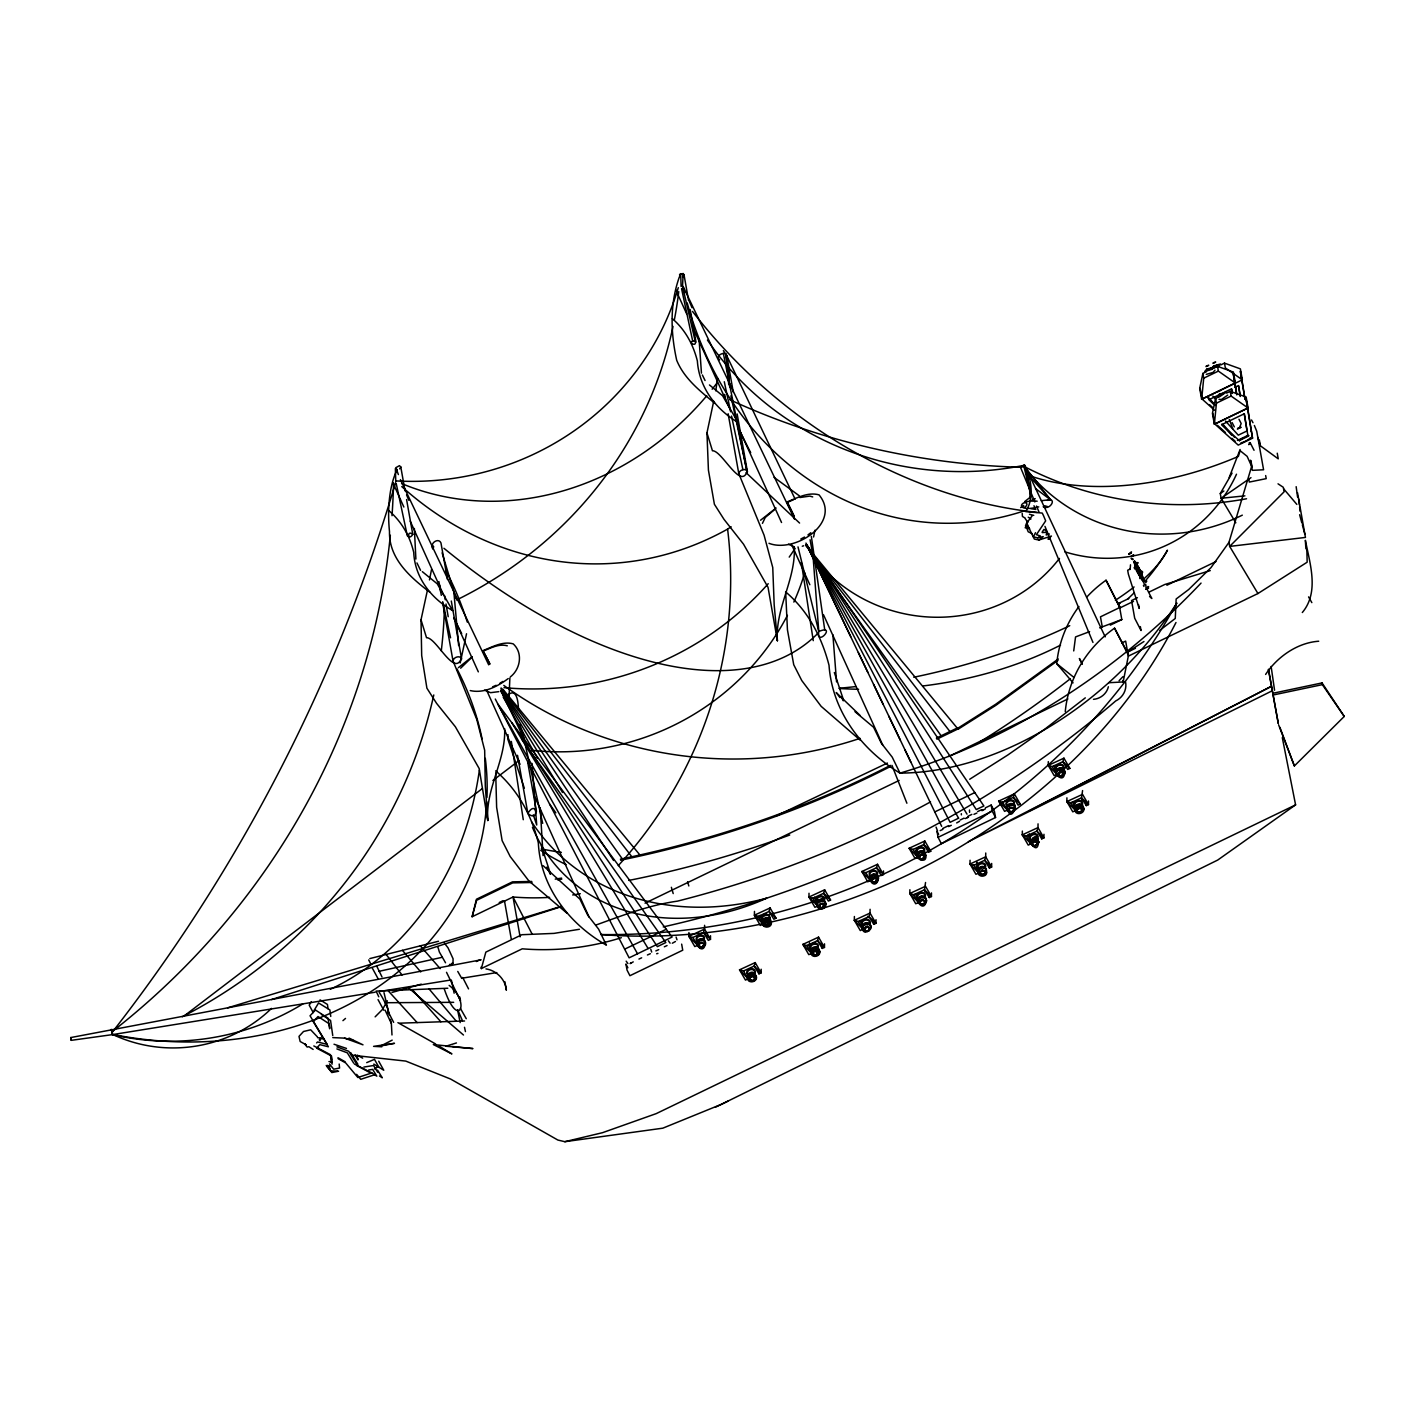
<?xml version="1.0" encoding="UTF-8"?>
<svg xmlns="http://www.w3.org/2000/svg" width="1415" height="1415" viewBox="0 0 1415 1415"><rect width="100%" height="100%" fill="white"/><g stroke="black" fill="none" stroke-linecap="round" stroke-linejoin="round"><path stroke-width="1.5" d="M450.023 964.216L449.245 965.366L452.977 963.562L453.083 958.786L448.024 947.82L444.416 943.204M704.599 925.304L704.546 929.089L688.875 936.323L692.819 937.508L697.577 945.291L694.8 946.582L688.875 936.323L688.928 932.538M710.525 935.739L710.471 939.348L708.314 940.356L703.538 932.573L704.546 929.089L710.471 939.348L703.538 932.573L692.819 937.508M759.997 915.364L763.163 922.102L763.127 924.154L760.35 925.445L754.425 915.187L754.478 911.401M761.182 969.24L761.129 972.848L758.953 973.856L758.988 971.787M824.644 889.805L823.636 893.29L828.394 901.072L830.57 900.064L824.644 889.805L808.973 897.039L817.675 906.007L814.899 907.298L808.973 897.039L809.009 893.254M824.521 943.823L824.467 947.413L822.292 948.421L822.327 946.352M870.084 909.297L870.03 913.064L854.342 920.298L863.062 929.266L860.285 930.557L854.342 920.298L854.395 916.513M876.009 919.715L875.956 923.323L873.78 924.331L873.816 922.262M883.491 870.933L883.438 874.541L881.262 875.531L876.504 867.749L877.512 864.282L861.841 871.516L867.766 881.775L870.543 880.484L865.785 872.701L861.841 871.516L870.543 880.484M915.417 893.679L918.565 900.418L918.547 902.487L915.753 903.76L909.827 893.502L909.88 889.734M925.551 882.5L924.49 889.752L929.266 897.534L931.441 896.526L931.477 892.918M929.266 897.534L929.284 895.465M985.742 853.015L985.689 856.8L970 864.034L973.944 865.219L978.72 873.002L975.943 874.293L970 864.034L970.053 860.249M991.667 863.451L991.614 867.059L989.439 868.067L989.474 865.998M1038.044 823.848L1037.991 827.616L1022.302 834.85L1026.246 836.053L1031.022 843.835L1028.227 845.109L1022.302 834.85L1022.355 831.083M1043.969 834.284L1043.916 837.892L1041.741 838.883L1041.758 836.831M1063.938 758.157L1062.93 761.641L1067.688 769.424L1069.864 768.416L1063.938 758.157L1048.25 765.391L1056.97 774.359L1054.193 775.65L1048.25 765.391L1048.303 761.606M1072.446 801.757L1075.595 808.496L1075.577 810.565L1072.782 811.839L1066.857 801.58L1066.91 797.812M1082.581 790.578L1081.52 797.83L1086.295 805.613L1088.471 804.604L1088.506 800.996M1086.295 805.613L1086.313 803.543M1137.819 568.087L1142.719 578.576L1139.252 569.626L1139.8 570.475M504.642 728.654C506.022 760.474 485.292 788.615 487.768 820.523L479.172 768.54L455.382 726.797L436.545 703.308L426.906 688.203L421.688 655.552L421.016 619.823L427.401 590.338M508.993 698.249L509.878 678.015M713.708 401.223L706.952 432.902L708.42 470.134L714.398 504.271L724.002 519.34L743.547 544.209L768.044 587.331L777.401 640.8C775.031 608.167 796.132 579.301 794.24 546.65M508.003 734.703L507.79 739.054L524.328 788.173M679.854 277.075L679.625 274.351L683.162 273.555L682.525 286.201L695.136 340.927C697.507 348.497 685.444 340.98 695.136 340.927M715.742 390.805L717.617 378.389M1134.37 561.048C1136.899 567.097 1150.43 595.574 1136.599 570.192M1130.125 569.467L1130.497 564.815M683.162 273.555L684.011 274.758L682.897 276.703M726.762 356.757C727.186 349.647 713.921 355.483 719.669 359.888M777.401 640.8L774.182 604.771L772.749 567.521L764.082 535.206L739.567 475.511C736.578 471.354 744.891 467.091 747.262 471.213C740.717 490.616 721.845 450.182 712.452 450.784L706.952 432.902M814.969 530.218L813.59 536.993M318.357 1048.568L318.446 1047.684M1220.827 364.893L1224.488 363.124L1240.389 368.873L1242.335 379.839L1201.653 399.331L1203.723 378.176L1202.874 373.418L1206.535 371.65M1226.593 393.087L1230.254 391.318L1246.137 397.049L1248.083 408.015L1214.371 424.305L1216.44 403.151L1215.591 398.393L1219.252 396.625M527.848 813.395C536.886 798.431 539.699 823.583 527.848 813.395L517.519 755.309M398.376 474.573L395.864 467.657L399.437 465.659L400.799 466.968L399.649 468.86M412.773 534.357C408.139 542.051 406.53 529.298 412.773 534.357L406.583 499.566M433.149 549.285C428.55 543.979 438.42 536.886 440.967 542.953L447.476 579.513M487.768 820.523L485.31 786.015L484.673 750.268L476.767 719.439L453.72 662.609C450.925 658.559 459.061 654.473 461.414 658.329C454.374 677.449 436.138 637.228 426.534 637.723L421.016 619.823M1073.72 650.935L1075.542 636.927L1089.621 631.621M936.058 827.085L937.544 831.012M969.593 812.334L969.47 810.017M1026.759 526.221L1027.184 523.55M320.055 1040.821L320.409 1038.822M462.387 1020.569L457.682 1009.762M429.47 579.938L431.522 569.555M1121.794 642.958L1125.65 641.101L1128.321 656.135L1123.139 681.959L1122.891 680.491M762.437 523.373L765.25 517.501L774.217 509.878M1139.093 573.234L1139.517 574.154L1135.219 563.471M1202.874 373.418L1199.708 388.364L1201.653 399.331M1215.591 398.393L1212.425 413.339L1214.371 424.305M1139.181 569.714L1140.738 571.961L1138.368 567.503L1141.056 573.216L1135.502 563.205M460.193 662.928L466.543 633.761M1138.332 567.185L1138.031 567.769M1136.723 569.131L1137.784 569.431L1136.723 569.502M1159.858 630.294L1175.264 618.479L1176.148 598.987L1188.688 589.524L1210.992 567.627L1228.963 542.352L1251.638 466.384M679.43 276.774C669.737 303.783 670.551 332.437 676.706 360.294C684.223 378.707 700.16 391.035 714.911 403.434M696.87 943.646L697.966 940.745M698.762 944.937L699.205 943.398M704.21 939.684C706.05 930.769 690.662 936.818 698.285 942.39M704.086 940.391C706.05 934.661 695.738 934.661 696.728 940.232M704.192 944.76L701.946 947.449L698.939 945.91M705.431 944.866L705.66 942.779M747.633 977.818L751.33 973.962L756.088 975.961M762.809 921.36C759.837 928.718 773.174 929.054 771.21 921.643C769.725 914.143 758.9 919.892 763.41 925.41M749.402 978.437L751.648 975.766L754.673 977.287M764.312 923.8L764.754 922.262M754.849 973.184L755.097 972.211C754.107 967.665 746.625 969.257 747.385 973.75M754.743 979.198L754.849 978.26M769.636 919.255L769.99 917.574M769.636 924.561L769.742 923.624M771.246 922.686L768.663 926.153L764.241 926.064M817.357 903.212L817.587 902.31M810.99 952.383L814.669 948.528L819.426 950.526M811.255 950.562L811.485 949.66M824.184 901.107C827.421 893.042 812.475 895.253 817.304 901.939M824.291 905.476L823.831 907.015M824.662 903.796C826.608 898.065 816.313 898.065 817.304 903.637M812.864 952.065L812.776 953.675M824.184 906.414L824.273 904.822M812.758 953.02L813.201 951.464M818.082 948.457C820.116 942.072 808.407 943.31 811.007 949.164M818.188 952.843L815.182 955.302M818.56 951.145L818.79 950.243M818.648 951.623L818.754 949.324M819.692 951.906L818.878 953.922M869.96 879.493L873.639 875.655L878.397 877.636M871.728 880.13L871.835 879.193M862.655 925.994C862.991 921.873 870.013 921.289 870.331 925.711M862.973 925.569C859.825 940.356 880.643 925.481 865.927 923.146M864.353 927.975L864.264 929.567M877.159 879.953L874.912 882.624M869.571 924.366C872.772 916.566 858.233 918.176 862.496 925.074M869.677 928.735L867.43 931.424L864.795 930.433M917.256 856.234C917.627 851.759 925.074 850.716 926.047 855.368M919.149 855.934L919.06 857.525M919.025 856.871L919.485 855.332C926.277 849.92 924.561 864.211 919.219 857.844M924.366 852.308C926.383 845.922 914.691 847.16 917.291 853.015M924.844 854.996L925.074 854.094M924.932 855.474C927.232 849.159 915.93 849.177 917.574 855.332M917.946 901.497C918.3 897.022 925.764 895.978 926.719 900.612M919.715 902.133L920.652 900.064M925.162 901.956L922.916 904.627L920.281 903.637M925.039 902.894L925.127 901.284M926.648 901.019L925.039 903.849M976.881 863.115L977.111 862.142M985.176 867.855C980.949 863.716 974.935 871.994 979.834 874.912M979.888 872.648L982.134 869.96L985.158 871.499M985.229 868.103C988.36 859.453 972.706 862.832 978.685 869.535M985.211 873.409L985.335 872.471M985.795 871.269L985.937 869.871M1007.285 806.373C1010.027 829.455 1023.664 792.665 1006.932 807.381M1006.773 809.079C1007.144 804.604 1014.59 803.561 1015.563 808.213M1008.559 809.716L1008.665 808.779M1013.883 805.17L1014.237 803.49C1013.14 798.414 1004.632 801.155 1006.808 805.86M1013.423 810.353C1014.413 805.064 1005.57 809.398 1010.487 811.768M1013.989 809.539L1011.743 812.228L1008.736 810.707M1015.475 808.602L1012.892 812.068M1030.315 842.19C1041.564 861.24 1040.255 823.141 1030.739 841.943M1030.421 842.845L1030.934 840.121M1032.189 843.481L1034.489 841.076L1037.655 842.933M1038.009 841.607L1038.239 840.705M1037.513 844.242L1037.637 843.305M1056.881 770.662L1056.298 773.775M1039.123 842.367L1035.444 846.205M1063.479 769.459C1066.503 760.032 1049.824 765.285 1057.659 771.476M1063.585 773.828L1063.125 775.367M1063.956 772.148L1064.151 770.326M1063.479 774.766L1063.567 773.174M1064.805 773.934L1065.035 771.847M1074.976 809.575L1078.672 805.719L1083.412 807.717M1076.744 810.194L1079.044 807.806L1081.626 808.513M1082.44 803.968L1081.679 805.843M1082.068 810.954L1082.192 810.017M1083.412 810.141L1083.678 809.097M549.639 897.375A249.305 238.127 -10.1 0 1 513.026 897.004L472.132 916.743L476.625 900.311L512.672 882.889L531.969 882.5M621.344 937.703A249.305 238.127 -10.1 0 1 522.241 948.811L481.348 968.568L485.84 952.118L521.887 934.714L554.008 933.387L579.407 929.284M1034.843 501.936L1020.516 467.321L1023.646 465.411L1024.796 465.376L1105.186 636.874M1024.796 465.376L1020.622 467.428M770.096 907.952L769.088 911.437L773.863 919.219L776.039 918.211L770.096 907.952L754.425 915.187L763.127 924.154L758.369 916.372L754.425 915.187M748.234 978.809L739.532 969.823L743.459 971.008L748.234 978.809L745.457 980.082L739.532 969.823L755.203 962.589L754.195 966.074L758.953 973.856M811.573 953.374L802.871 944.389L806.815 945.591L811.573 953.374L808.796 954.647L802.871 944.389L818.542 937.155L817.534 940.639L822.292 948.421M924.826 841.023L923.818 844.49L928.576 852.272L930.752 851.282L924.826 841.023L909.138 848.257L915.081 858.516L917.857 857.225L913.082 849.442L909.138 848.257L917.857 857.225M1014.343 793.868L1013.335 797.353L1018.093 805.135L1020.268 804.127L1014.343 793.868L998.672 801.102L1004.597 811.361L1007.374 810.07L998.672 801.102L1002.616 802.287L1013.335 797.353L1020.268 804.127M1240.088 450.89L1238.337 456.444A234.377 140.032 -22.2 0 1 1028.811 475.458C1032.207 488.316 1032.614 500.698 1025.68 511.629L1042.254 513.079L1043.492 515.626L1045.667 520.862L1036.399 534.693L1040.361 535.931L1037.796 537.841L1033.339 536.833L1035.515 532.659M1108.37 686.753C1106.813 693.668 1100.481 698.78 1093.494 699.328M1139.323 569.732L1140.012 571.023L1139.429 570.192M1239.275 428.214L1241.185 423.545L1238.992 419.264M1229.175 477.562L1240.106 449.492M1141.958 577.55C1144.912 579.089 1140.136 574.861 1142.33 575.569M1132.778 558.996C1128.905 556.272 1132.707 560.658 1132.778 559.031M489.661 664.077A13.478 1.238 64.4 0 0 483.099 651.112L483.417 650.422C492.703 646.743 503.032 640.96 513.238 643.878C523.161 652.934 520.455 669.171 510.337 676.918M794.24 516.21L787.253 501.83C797.14 497.921 808.16 491.766 819.037 494.861C842.137 522.86 794.752 553.495 768.982 543.307M672.337 943.221L675.45 941.506M956.664 822.929L959.512 821.301M1140.331 571.607C1138.81 569.997 1145.619 571.678 1141.144 573.429M387.356 1000.812L382.581 1009.355L375.134 1016.854M697.135 942.602C709.817 930.256 705.89 959.158 696.905 944.707M698.922 944.283L701.009 942.249L703.113 942.832M704.033 945.415L702.441 946.812M762.685 921.466L766.116 918.671L770.255 919.803M762.809 922.12L767.39 919.202L771.317 922.297M764.471 923.146L766.559 921.112L769.194 922.12M769.176 920.086L769.76 918.547M769.3 925.162L769.583 924.278M747.792 976.102L751.1 972.671L755.362 974.44M749.579 977.8L751.701 976.049L754.283 976.757M754 979.569C756.371 974.051 746.112 977.588 751.347 980.489M754.69 978.915L752.603 980.949L749.596 979.428M756.07 978.384L753.753 980.79M819.02 904.999L822.575 903.283M870.101 877.795L873.409 874.364L877.53 876.08M871.888 879.476L874.682 877.371L877.194 879.582M876.663 875.761L877.159 874.859M876.593 876.416C881.651 868.474 865.644 868.545 869.995 876.274M876.999 880.608L874.152 882.412M862.619 926.577L864.972 923.482M864.406 928.258L867.2 926.153L869.694 928.364M868.828 930.044C869.518 922.032 860.161 932.927 868.686 930.504M869.518 929.39L867.926 930.787M923.624 858.003C926.082 853.086 916.442 855.138 920.457 858.693M925.693 856.8L923.376 859.223M918.441 898.773L921.413 896.349L925.516 898.065M918.087 899.781C930.805 887.435 926.79 916.354 917.857 901.886M919.874 901.479L922.686 899.374L925.18 901.585M924.649 897.764L925.162 896.862M924.579 898.401C929.69 888.655 911.065 892.582 919.237 899.586M924.313 903.265C926.683 897.729 916.425 901.267 921.66 904.167M1008.718 809.062L1010.788 807.028L1013.423 808.036M1013.83 810.194L1010.964 812.015M980.064 871.994L982.187 870.26L984.239 870.543M984.486 873.78C986.856 868.262 976.598 871.799 981.833 874.7M985.176 873.126L983.779 874.912M986.556 872.577L984.239 875.001L980.86 875.337M1056.527 771.67C1057.182 767.248 1063.938 766.983 1064.823 771.511M1030.562 841.147L1032.932 838.034L1037.478 838.688M1030.686 841.801L1035.267 838.883L1039.211 841.978M1037.46 843.941L1035.391 845.975L1032.755 844.985M1075.117 807.859L1078.548 805.064L1082.687 806.196M1081.608 806.479C1086.649 798.485 1070.677 798.661 1075.011 806.355M1082.015 810.671L1079.22 812.776L1076.921 811.184M1235.808 522.789L1221.127 498.275L1220.278 493.534L1232.076 473.123M311.3 1001.661L309.195 1005.163L313.228 1012.609M313.989 1010.558L318.587 1002.97L329.872 1009.939L330.756 1016.43M319.242 1039.883L320.038 1038.557L324.353 1039.035M1265.611 674.442C1277.197 656.878 1297.378 642.711 1318.709 641.225M1132.584 559.615L1132.725 559.473M460.653 668.181L471.177 657.975M1042.271 531.863L1044.022 529.387L1046.605 531.279M1302.313 612.518C1319.576 592.001 1309.759 563.365 1305.444 540.389M1142.489 579.867L1143.391 579.496M1141.321 577.851L1142.135 577.78M1215.025 366.025L1214.176 367.033L1217.979 365.194L1216.935 365.105M1214.99 370.164L1213.026 372.428L1206.27 374.374M1219.341 390.858L1218.722 391.584L1220.72 390.204M1220.791 394.219L1219.925 395.209L1223.745 393.37L1222.684 393.299M1227.707 395.121L1221.375 399.508L1218.987 399.331M1032.101 515.962L1026.423 523.391L1027.944 525.796L1027.06 523.762L1025.203 527.795L1029.607 528.821L1028.404 526.928L1034.347 539.08L1038.893 540.035L1051.433 536.055L1047.967 539.08L1049.647 538.956M1135.75 562.586L1138.191 562.675L1136.811 564.603M1137.89 566.177L1135.538 562.975M1024.655 501.618L1031.234 496.435L1026.034 468.613M316.606 1042.943L317.544 1041.953L327.219 1044.394L310.044 1015.775L315.457 1010.009L328.103 1018.269L329.624 1028.776M702.937 946.494C706.775 941.7 696.021 942.585 700.177 946.759M768.487 925.357C772.325 920.564 761.571 921.448 765.727 925.64M769.247 924.879L766.788 926.383L764.489 924.791M748.323 975.13L753.488 973.343L756.424 976.934M817.782 902.346L820.647 900.524L823.954 900.984M823.795 906.732L822.734 907.917M870.649 876.822C884.145 867.66 877.247 893.732 869.871 879.882M872.224 878.874L874.735 877.654L876.982 878.963M811.679 949.713L815.712 947.749L818.701 949.005M877.052 881.846L878.609 877.954M813.254 951.764L815.712 950.261L818.012 951.853M917.946 853.563L920.829 851.724L924.137 852.201M919.538 855.615L921.324 854.465L923.907 855.173M863.15 925.605L866.033 923.783L869.341 924.243M864.742 927.656L867.254 926.454L869.5 927.762M1007.48 806.409L1011.513 804.463L1014.502 805.719M1009.054 808.46L1012.91 807.611M1013.494 810.795L1011.69 811.927L1009.107 811.237M1057.058 770.697L1061.109 768.752L1064.098 770.008M1063.072 775.084L1060.613 776.587L1058.332 774.996M978.809 869.341C984.716 862.053 991.349 876.08 982.098 876.168C973.113 875.248 982.169 862.991 986.573 870.154M984.822 873.727L980.454 874.169M1031.111 840.174L1035.161 838.228L1038.292 840.28M1036.381 845.038C1040.22 840.245 1029.466 841.129 1033.622 845.303M1037.124 844.56L1035.868 845.356M1080.936 811.75C1084.774 806.302 1073.207 808.726 1078.69 812.245M1081.679 811.273L1079.857 812.281M1278.629 724.904L1294.371 765.957L1344.25 716.45L1322.052 682.914L1273.606 693.12M458.372 667.685L472.239 656.666M760.562 520.225L776.092 508.02M961.333 813.696L961.369 814.863M965.225 818.595L968.461 817.18L967.135 817.534M1249.127 444.275L1249.905 442.824M386.932 1012.592C392.203 1015.475 381.979 995.912 379.185 992.516M1146.716 587.101C1144.682 589.365 1150.678 586.747 1147.989 586.5M342.943 1020.657L345.508 1018.429M1145.531 586.058C1147.848 583.741 1141.781 584.607 1143.886 586.394M508.303 694.641C517.642 687.301 518.368 704.9 518.474 710.277M1138.863 570.97L1135.997 562.905L1135.484 563.984M1085.305 697.86L1044.836 729.114L1007.851 754.973L969.717 779.24M183.685 1016.288L482.356 788.544M492.898 780.496L519.252 760.403M1058.279 659.001L995.682 704.263L957.813 728.247M1057.995 660.398L995.877 705.307L958.008 729.291M508.233 678.563C497.602 686.434 483.806 693.739 470.24 690.573M807.947 534.905L810.83 532.712M1038.893 540.035L1043.226 536.586L1037.796 537.841M1282.308 737.639L1295.592 804.87L1217.714 860.055L721.615 1104.231L662.804 1128.18L564.833 1141.693L557.864 1140.048L450.589 1079.044L405.769 1061.091L351.504 1055.13M1220.278 493.534L1223.833 491.023M1020.639 507.631L1023.699 505.473M638.943 959.069L641.667 957.813M647.416 954.983L650.334 953.71M655.835 950.915L658.736 949.642M664.325 946.812L667.049 945.556M940.179 830.623L942.903 829.367M948.598 826.572L951.305 825.316M973.962 814.315L976.863 813.041M1250.984 477.651L1221.127 498.275L1244.917 495.851M1139.57 575.091C1140.755 570.952 1140.402 584.819 1139.57 575.304M374.427 1068.962L377.947 1066.662M1143.957 641.508L1127.596 652.085L1135.449 648.3M618.249 865.644A419.353 405.203 -44.1 0 0 727.593 529.104L731.166 526.804M698.639 940.038L701.451 939.065L704.564 940.887M699.753 943.168L702.477 942.567M1128.321 656.135L1257.935 593.539L1307.159 562.197L1306.859 549.781M764.241 914.214L761.889 918.388M765.303 922.032L767.319 921.342M768.752 925.392L764.878 925.322M823.3 907.245L821.266 907.952L819.037 906.644M875.407 882.005C880.714 876.946 868.049 877.954 873.674 882.182M922.721 858.746L924.243 855.421M1059.694 771.564L1058.119 774.376L1059.923 776.481M923.482 858.463L920.758 859.064M753.859 980.029L752.515 980.524M813.749 951.251L817.622 951.322M817.092 955.373L818.082 954.736M868.58 931.265L871.127 926.754M984.345 874.24L982.311 874.948M499.637 683.463L502.838 681.446M1032.101 500.539L1035.143 498.628L1032.384 499.283M936.359 738.099L957.177 728.035L805.931 545.146M974.793 792.577L934.767 811.927M1144.806 580.875L1146.804 581.087L1145.602 582.856M630.878 962.925L630.135 963.597L633.248 961.882M982.735 810.034L981.904 810.671L985.282 808.973M1139.783 570.74L1139.517 569.927M1130.797 552.593L1131.558 552.027L1129.807 553.035M387.144 1012.433L388.382 1012.167L393.635 1022.355M1134.441 562.48L1134.123 562.551M800.819 539.009L804.534 537.046M930.539 801.881C850.804 845.462 765.603 878.821 677.537 901.125C649.043 905.105 622.777 915.364 596.033 925.003M890.406 765.391C805.294 808.938 713.974 839.891 620.389 859.17M890.583 766.435C805.471 809.981 714.15 840.952 620.566 860.214M1029.112 811.007L1270.829 686.629L968.373 841.695L1271.961 690.909M392.185 1040.131L380.723 1045.986L394.484 1043.315L373.578 1046.357L381.838 1046.782M1134.954 562.462L1133.61 561.543L1137.536 571.678M1212.036 368.997L1217.537 366.344L1233.42 372.092L1235.366 383.058L1218.368 371.101L1217.537 366.344M1203.723 378.176L1218.368 371.101M1200.132 388.311L1202.043 399.012L1234.941 383.111L1236.692 393.865M1220.261 394.254L1208.905 399.738L1215.308 405.504M1224.046 392.433L1231.616 388.771L1232.288 392.875M1234.8 387.374L1238.585 385.552L1240.248 395.829M1216.44 403.151L1231.103 396.076L1248.083 408.015M1212.85 413.268L1214.76 423.969L1247.659 408.086L1245.748 397.385L1251.373 431.416M1237.418 440.454L1248.136 435.272M1247.659 408.086L1252.54 438.19L1238.231 445.106L1214.76 423.969M1136.227 570.298L1139.022 575.197M1137.784 571.766L1138.615 572.438L1136.758 568.742M499.212 902.54L503.103 900.648M1110.297 625.147L1121.812 619.575L1118.911 603.268L1128.745 598.527M1137.412 597.714L1131.558 600.544L1134.688 618.196L1141.038 630.542L1140.349 626.615M1149.121 592.054L1164.74 584.501L1210.25 570.616M1119.672 607.548L1100.463 616.834L1102.25 626.845M1119.76 608.008L1133.503 601.357M1166.897 585.244L1215.998 561.525M476.413 961.51L480.233 959.671M887.417 763.039L776.428 815.836M936.854 739.161L958.609 728.654M645.045 903.159L899.144 780.443M948.775 756.477L1067.883 698.957M942.797 828.429L948.598 825.617M960.219 820.01L964.075 818.135M967.948 816.278L971.822 814.403M977.624 811.591L981.497 809.734M985.371 807.859L991.172 805.064L994.444 811.432L995.541 817.516L941.346 843.694L938.074 837.326L936.978 831.224L938.623 834.408M938.074 837.326L992.269 811.149L991.172 805.064M1295.592 804.87L656.224 1113.623L602.507 1132.69L564.833 1141.693M715.3 1107.273L728.071 1101.1M624.634 949.164L666.253 929.266M1130.214 569.042L1127.667 570.245L1128.356 574.083L1139.216 608.45L1138.527 604.612M1048.25 765.391L1052.194 766.576L1062.93 761.641L1069.864 768.416M758.369 916.372L769.088 911.437L776.039 918.211M913.082 849.442L923.818 844.49L930.752 851.282M865.785 872.701L876.504 867.749L883.438 874.541L877.512 864.282M808.973 897.039L812.918 898.224L823.636 893.29L830.57 900.064M1066.857 801.58L1082.546 794.346L1088.471 804.604L1081.52 797.83L1070.801 802.783L1066.857 801.58L1075.577 810.565L1070.801 802.783M1026.246 836.053L1036.965 831.1L1037.991 827.616L1043.916 837.892L1036.965 831.1L1041.741 838.883M909.827 893.502L925.516 886.268L931.441 896.526L924.49 889.752L913.772 894.704L909.827 893.502L918.547 902.487L913.772 894.704M743.459 971.008L754.195 966.074L761.129 972.848L755.203 962.589M973.944 865.219L984.681 860.285L985.689 856.8L991.614 867.059L984.681 860.285L989.439 868.067M854.342 920.298L858.286 921.483L869.022 916.549L870.03 913.064L875.956 923.323L869.022 916.549L873.78 924.331M806.815 945.591L817.534 940.639L824.467 947.413L818.542 937.155M786.917 502.573L793.603 499.672M483.099 651.112C490.634 648.141 499.017 643.436 507.295 645.806M492.615 686.823L496.152 685.302M366.697 1062.63L374.48 1059.34L378.866 1067.211M657.922 953.374L656.666 953.781M1132.637 556.396L1133.663 554.786L1131.275 556.166M1134.706 561.03L1138.969 567.981M1047.33 500.379C1057.43 497.196 1050.213 510.886 1043.173 506.729M1099.685 627.836L1121.812 619.522M1062.488 776.357L1059.11 776.693L1056.634 774.748M876.08 882.482L871.658 882.394M1080.582 812.175L1079.167 812.493M767.16 924.349L768.115 924.03M702.583 946.918L701.186 947.219M767.248 924.844L768.203 924.508M703.113 947.289L699.718 947.625L697.241 945.68M823.194 908.006L819.816 908.342L817.339 906.414M1036.028 845.462L1033.923 845.657M921.324 899.975L924.968 900.966M922.138 904.415L923.553 904.097M753.24 980.418L751.825 980.737M802.287 546.225L803.632 545.783M498.788 691.652L490.563 692.678L484.531 690.166M1142.683 579.867L1143.108 579.531A246.369 82.088 -14.9 0 0 1167.463 550.17A312.503 210.446 -2.3 0 1 1145.213 580.981M1049.346 533.968L1046.216 535.012L1046.817 532.27L1042.201 532.588M368.696 1070.005L372.64 1069.386L376.832 1076.178L371.844 1072.924L357.871 1077.505L345.72 1062.948L338.15 1058.703M374.639 1074.746L360.737 1079.309L356.598 1074.339M271.538 999.574L561.242 906.679M456.461 1042.943L445.884 1046.233L472.946 1048.586L452.093 1046.463M227.585 1007.869L561.118 906.361M391.99 992.463L421.263 984.15M369.846 958.574L438.508 941.258M451.951 963.279L453.03 963.367M449.139 985.371C471.177 1002.368 458.283 1030.845 444.222 988.767M378.725 971.398L442.347 957.265M799.953 497.532L809.822 496.099L812.705 496.913M1273.925 694.836L1322.353 684.648L1344.25 716.45M375.134 992.216L112.263 1034.648L71.245 1040.343L70.75 1037.566L481.171 959.794M338.61 1071.226L331.817 1072.552L326.989 1066.486M1037.177 501.193C1017.385 499.159 1014.59 512.991 1038.787 506.871M1023.434 507.366C1026.388 507.773 1028.917 502.466 1024.814 502.626M555.246 879.122L561.596 878.096M557.545 879.829L561.79 879.14M379.485 991.526L451.19 979.941M462.051 978.189L496.807 972.583M363.85 1067.052L373.56 1065.53L377.717 1072.252M1041.299 500.715L1049.541 499.76M1060.436 771.617L1062.488 771.9M1079.981 812.935L1075.223 810.954M922.138 858.94L919.591 858.374M922.279 859.595L919.998 859.559M874.841 882.199L872.807 882.058M765.267 913.86L769.088 914.904L769.866 918.353M822.044 908.165L819.462 907.457L818.807 905.37M922.828 904.203L920.794 904.043M922.951 904.857L918.194 902.876M867.377 931.141L865.962 931.105M1139.234 573.924L1139.853 575.251M1135.661 566.407L1134.14 567.698L1135.042 569.131L1136.917 567.893L1135.484 565.434L1136.616 566.884M1137.253 569.891L1137.395 570.988M460.423 1008.435L466.26 1018.712M1108.67 682.72L1125.544 681.835A18.183 17.369 -10.1 0 1 1115.692 700.956A1011.743 966.392 -10.1 0 1 663.246 926.896M531.775 881.457L512.495 881.846L476.431 899.25L472.132 916.743M447.812 988.236L376.089 991.084L378.778 996.797M399.95 1023.169L464.562 1020.993M384.898 1002.722L453.667 1002.333M337.619 1071.049L330.88 1070.925L326.228 1065.513L329.872 1066.167M352.83 1040.06L344.553 1038.132L332.773 1037.602M1047.56 506.588L1044.907 505.809M447.918 1046.039L433.326 1044.553L451.898 1053.91L439.251 1046.18M317.544 1037.655L323.416 1038.292M1032.26 533.667L1028.21 531.792L1027.149 529.157M1079.274 812.334L1077.823 812.122M922.704 851.14C904.963 855.35 932.255 868.686 924.313 852.078M982.364 875.231L980.082 873.639M874.205 882.695L872.277 881.633M816.42 947.289L811.962 948.828L811.025 953.427M814.474 955.196L817.251 954.895L818.171 952.189M751.931 980.577L749.968 979.958M1118.911 603.268L1119.955 603.427M1030.934 508.693L1035.851 509.471M328.952 1061.551L332.118 1062.117M1140.083 569.803L1142.294 574.649M1029.448 514.317L1033.746 515.378M334.011 1044.235L346.48 1048.409M485.999 968.904C496.524 970.495 505.491 979.445 506.358 990.199L504.854 981.727M793.709 546.544L788.438 544.191M397.155 469.462C388.807 486.813 387.374 510.78 389.496 531.633C388.842 558.695 410.368 577.355 429.983 592.319M344.553 1038.132L363.001 1044.836L349.01 1038.079M336.894 1046.817L348.762 1051.292L356.668 1064.08M336.894 1048.922L347.329 1052.848L353.626 1063.054M1009.514 812.405L1007.038 810.459M1033.162 846.17L1030.35 843.234M865.202 931.601L862.726 929.673M767.974 921.147L769.778 923.252M813.837 954.93C823.247 955.125 811.149 946.989 814.173 954.842M814.527 955.496L813.307 954.524M371.844 1072.924L354.369 1064.027M313.812 1045.933L330.509 1054.741L331.305 1062.577M397.916 1022.656L435.643 1043.969M356.651 1065.513L368.979 1072.11M337.973 1057.73L345.154 1061.763M357.234 1055.112L362.664 1058.172M1149.564 596.458L1151.845 598.527L1146.097 587.331M313.139 1049.435L308.877 1046.711L307.126 1047.047L304.685 1043.969L306.1 1044.783L300.157 1041.511L298.99 1036.399L303.517 1031.5L310.681 1029.802L317.367 1036.859M1239.929 450.536L1247.128 456.338L1252.098 467.321L1250.948 460.883M1025.309 518.191L1022.426 516.44L1022.214 513.415M320.038 999.874L327.449 1004.455L328.05 1008.807M373.808 1064.08L383.766 1070.253L378.725 1061.232M321.4 1014.467L330.562 1020.445L332.755 1035.585M379.45 1075.948L382.28 1077.805L377.522 1070.076M1278.028 483.824L1283.317 487.308L1284.112 491.801L1229.67 546.402L1257.935 593.539M433.786 546.951L432.389 544.987M1028.245 517.2L1030.934 519.04M1242.335 379.839L1225.337 367.882L1224.488 363.124M1257.793 437.253L1260.376 445.796L1278.24 458.831L1277.25 453.207M709.463 384.951L722.605 395.74L737.905 422.342C715.795 409.289 699.028 387.179 697.365 360.967C693.226 344.606 685.267 329.713 672.355 318.693M774.076 477.368L799.422 495.887M854.996 711.674L873.621 727.292L881.386 743.282L892.228 757.149L899.993 773.121A280.082 192.971 -43.9 0 0 1176.873 603.038A640.093 624.935 -16.6 0 1 600.951 934.554A515.502 414.913 -23.7 0 0 1175.989 622.512M422.324 571.66L437.253 583.829L452.605 610.519C431.186 598.58 414.79 577.515 413.728 552.381C409.872 536.179 401.701 521.728 389.09 510.833M1028.086 527.618L1025.521 525.726L1027.856 521.463L1026.954 524.346L1027.042 521.18L1025.344 518.863M1035.568 488.6L1050.584 499.796L1024.991 467.127M786.705 502.113L789.623 507.437A14.38 1.327 64.4 0 1 793.921 516.387M482.904 650.688L489.979 663.9M1064.204 770.662C1046.198 765.639 1064.964 789.004 1064.699 770.857M1063.019 772.325L1060.383 771.317L1058.172 774.659M1076.267 807.664L1074.622 805.683M923.57 851.512L924.986 852.856M871.251 877.583L869.606 875.62M867.678 916.248L869.022 917.663M865.379 931.123L864.424 929.903M824.803 901.656C822.168 897.499 816.066 901.09 817.003 905.423M823.159 903.265L824.114 904.503M823.725 903.973L820.417 903.212L818.878 906.308M817.304 947.643L819.763 951.517M705.431 942.443C703.29 938.375 696.215 940.851 697.029 945.362M749.349 980.701L747.898 979.198M1078.938 606.522A119.78 114.42 -10.1 0 0 1056.74 663.635L1073.95 677.431M567.167 913.347L528.856 880.908L510.178 856.5L502.13 840.634L496.63 807.293L495.71 773.032M408.511 987.776L463.483 1035.019M860.108 740.063L821.16 706.35L801.757 680.527L793.727 664.714L787.447 629.87L785.661 591.912C808.124 610.979 821.708 636.927 829.013 665.245C832.268 711.108 861.434 749.879 899.993 773.121A511.752 349.735 -42.6 0 0 1201.052 583.086M461.768 978.402L457.753 971.433M1209.542 404.69L1212.743 407.573M1202.043 399.012L1214.565 410.279M1217.466 425.331L1225.461 432.548M1231.881 438.314L1235.083 441.197M1136.811 569.484L1139.234 574.154M543.183 865.697L579.938 899.179L587.738 915.187L598.616 929.142L606.398 945.167C569.042 923.889 540.53 886.94 538.337 842.951C531.527 814.934 517.572 789.747 495.639 770.892M746.041 472.645L799.581 523.055M860.002 715.336L836.194 692.536L839.962 697.595M1022.302 834.85L1031.022 843.835M970 864.034L978.72 873.002M688.875 936.323L697.577 945.291M388.011 990.606L417.142 1022.585M1212.796 396.076L1215.627 399.207M1208.799 397.898L1214.583 404.301M1207.685 397.686L1213.345 403.965M1225.514 421.051L1238.284 435.166L1247.039 430.938L1244.298 414.224M1222.967 424.465L1234.517 437.253M1221.817 424.217L1231.74 435.201M1027.75 474.29L1050.584 499.796M412.296 989.651L440.861 1021.789M420.29 945.839L440.189 968.621M327.502 1065.371L330.226 1068.555M1056.74 663.635L1073.065 682.861M1283.564 488.723L1296.848 504.412M402.444 950.349L420.733 971.928M429.099 988.979L456.355 1021.276M502.873 689.229L640.111 855.208M329.465 1063.921L333.675 1069.192L339.582 1068.042L339.175 1064.045M1138.261 572.633L1137.129 569.944M805.701 545.394L950.438 732.209M501.087 687.955L632.293 857.313M386.136 954.471L402.072 974.988M668.358 940.78L670.091 943.151M626.155 961.156L627.889 963.527M445.53 962.784L439.358 952.012L437.819 946.706M1081.997 809.044L1078.991 807.523L1076.762 810.848M1076.108 810.247C1071.756 805.436 1082.015 800.625 1082.829 807.01M1077.363 811.998L1076.709 810.565M1007.002 806.002C1002.333 800.094 1015.722 796.645 1014.113 804.268M1030.651 839.749C1025.981 833.86 1039.371 830.41 1037.761 838.016M1030.987 840.369C1027.184 835.964 1036.487 831.525 1037.726 837.114M984.716 870.667L985.353 872.1M917.822 853.758C912.887 849.088 923.058 843.322 924.685 849.672M918.459 900.966L919.078 902.186M920.334 903.92L919.697 902.487M870.455 878.963L871.074 880.183M870.915 926.418C868.775 922.35 861.7 924.826 862.496 929.337M824.131 900.86C829.844 905.193 820.983 912.958 817.463 907.068C814.899 901.779 824.627 898.384 825.865 904.15M811.538 949.907C806.603 945.22 816.791 939.472 818.401 945.804M762.19 919.29L763.11 920.687M699.364 946.741L698.727 945.308M815.588 559.986L820.718 567.167M824.556 572.544L941.134 735.782M500.998 689.017L622.264 858.817M549.586 804.021L555.847 812.847M521.516 738.772L665.828 942.549L657.338 946.653L511.947 722.941L648.105 948.528M501.158 690.449L613.615 860.497M723.366 350.619L726.832 355.873L733.324 392.433M1136.05 567.061L1134.971 565.682L1135.131 566.619M1139.853 576.312L1138.704 574.402M350.619 1052.548L357.889 1064.292M1052.194 766.576L1056.014 772.802M1002.616 802.287L1006.419 808.513M858.286 921.483L862.106 927.709M812.918 898.224L816.72 904.45M500.592 690.909L562.533 792.471M966.993 814.138L806.462 544.421L941.683 826.36M1308.574 596.9L1311.846 602.631M1135.431 563.86L1136.493 565.735M503.156 696.976L537.541 758.281M637.528 953.781L497.992 704.263L672.09 937.066L629.127 957.831L495.285 699.045M356.226 1055.555L358.172 1059.057M355.112 1054.794L357.995 1059.941M378.123 978.791L372.357 968.178M378.035 999.609L383.766 1010.222M1251.532 419.99L1253 422.714M1081.396 662.308L1079.38 658.506L1082.369 664.307M1139.093 571.607L1140.331 573.553L1139.8 571.961M1139.376 573.146L1144.01 579.938L1140.879 571.925M1065.265 711.604A119.78 114.42 -10.1 0 1 1114.56 628.172L1127.896 653.5M1033.958 505.739L1035.249 508.25M1249.215 442.718A3.131 0.884 -27.2 0 1 1250.347 443.107L1254.044 450.288M1232.111 422.59L1234.305 426.87M1136.51 568.671L1144.187 583.599M1086.985 596.865A119.78 114.42 -10.1 0 1 1106.035 580.221L1119.902 607.23M1114.56 628.172L1128.427 655.18M992.269 811.149L995.541 817.516M627.871 967.754L625.943 964.004L627.04 970.089L629.923 975.713L682.738 950.208L681.659 944.123M531.899 933.688L513.026 897.004L520.119 936.854M462.67 977.447L468.542 988.89M368.714 959.918L370.341 963.084M1106.035 580.221L1119.902 607.849M740.222 431.876L750.711 452.729M453.914 618.143L461.679 633.584M1138.863 567.38L1139.942 569.944M1137.359 569.467L1138.085 570.899M1137.589 571.377L1138.757 574.101M702.353 374.975L705.059 380.529M841.518 697.259L843.252 700.796M416.947 562.922L420.573 570.369M546.862 867.147L550.329 874.258M376.708 966.074L381.997 976.934M794.523 519.199L683.091 286.414A322.461 277.535 -87.2 0 0 684.542 292.604M805.966 543.077L850.716 636.591M858.339 652.51L867.873 672.408M873.586 684.347L883.101 704.246M888.815 716.185L900.258 740.063M905.016 750.003L910.729 761.942M795.159 499.212L726.107 354.334L728.725 384.65M400.392 479.632L488.706 664.855M501.051 690.732L527.654 746.501M385.075 1010.133L391.354 1023.452L391.99 1034.966M1053.839 765.568L1056.209 770.627M1027.891 835.027L1031.04 841.766M976.385 865.892L978.738 870.95M915.523 850.114L917.875 855.155M859.931 920.475L862.301 925.534M814.545 897.216L816.915 902.275M808.443 944.566L811.609 951.305M675.663 289.668L686.629 313.759M693.014 327.802L730.441 410.102M739.567 430.178L781.54 522.506M791.586 544.58L809.84 584.731M823.53 614.835L882.854 745.316M891.981 765.374L906.891 803.225M392.963 482.904L403.859 507.03M410.226 521.109L443.815 595.467M453.808 617.577L478.323 671.86M486.495 689.954L520.083 764.312M533.703 794.469L589.082 917.079M1139.305 572.12L1140.419 574.72M1138.774 572.368L1139.889 574.968M1254.362 425.49L1256.715 431.186L1263.577 469.78L1252.346 470.346L1250.559 460.229M689.6 301.996L692.041 307.745M521.781 733.801L525.018 741.478M406.547 494.843L408.847 500.326M1036.523 506.022L1039.052 512.124M1044.96 526.38L1092.964 642.445M446.521 972.317L460.476 1000.706L459.84 997.062M1279.885 727.292L1294.371 765.957M1229.334 419.477L1232.766 428.798M1138.615 572.438L1139.517 574.95M519.623 724.445L522.595 732.634L542.688 823.389M1081.591 798.431L1081.874 800.819M1081.52 798.944L1081.838 799.846M1082.28 803.844C1081.343 799.369 1073.914 801.138 1074.71 805.506M1083.749 808.69C1083.289 801.739 1072.888 804.251 1075.011 810.618M1081.944 808.761L1082.21 809.663M1063.355 772.555L1063.602 773.457M1074.887 809.964C1075.312 816.137 1085.535 813.731 1083.642 808.036M1037.902 838.936L1038.327 841.182M1028.988 834.479L1029.519 835.823M1032.172 843.835L1032.419 844.737M1013.759 808.266L1014.024 809.168M1008.524 810.087L1008.789 810.99M985.424 866.281C984.486 861.806 977.058 863.592 977.871 867.943M985.99 869.447C985.601 864.53 977.5 865.998 978.349 870.632M979.87 873.02L980.135 873.922M919.007 857.242L919.272 858.127M917.185 856.623L917.521 857.614M924.561 890.353L924.809 891.768M925.799 898.932C924.649 892.653 915.381 897.11 917.981 902.54M917.981 898.277C915.558 893.13 925.587 890.831 925.269 896.668M919.945 903.389L919.662 901.833M918.158 900.099L918.547 901.443M877.813 876.929C876.663 870.667 867.377 875.107 869.995 880.554M871.693 880.484L871.958 881.386M870.172 878.114L870.543 879.44M864.477 930.186L864.194 928.629M824.662 901.603L824.98 903.371M824.061 904.22L824.326 905.105M817.109 901.815C814.686 896.65 824.733 894.351 824.414 900.205M818.843 949.819C818.401 944.601 809.769 946.635 811.29 951.481M817.958 951.57L818.224 952.472M810.07 945.362L809.734 943.469M812.723 953.374L812.988 954.276M811.202 950.986L811.573 952.33M810.901 952.773C811.308 958.945 821.531 956.54 819.639 950.845M769.831 917.433C768.769 912.445 760.368 915.381 762.579 919.945M770.308 920.121C769.07 914.886 760.456 918.423 763.145 923.111M769.512 922.35L769.795 923.907M764.277 924.172L764.542 925.074M755.504 975.236C754.337 968.974 745.068 973.432 747.668 978.862M754.62 977.004L754.885 977.907M749.384 978.809L749.649 979.711M747.668 974.599C743.529 968.497 756.583 965.614 754.973 972.989M747.562 978.207C747.969 984.38 758.192 981.975 756.3 976.279M704.847 941.736C704.405 936.535 695.791 938.569 697.294 943.398M703.962 943.487L704.228 944.389M533.278 814.792L536.71 825.016L532.058 763.428M834.337 672.496L843.641 700.372M676.087 937.048L676.989 939.825M650.776 949.27L651.678 952.047M541.326 845.657L550.541 874.01M442.117 552.858L455.895 598.51M687.584 881.775L688.822 885.967M671.364 887.293L673.204 893.59M1299.624 514.724L1301.835 522.949M1302.348 524.859L1304.913 534.357M798.007 546.898L818.737 631.391C816.384 647.787 837.061 623.856 818.79 631.497L813.077 556.608A153.209 147.054 6.6 0 0 1059.464 558.412M1023.646 465.411L1031.234 496.435L1026.317 472.698M383.996 992.64L389.39 1015.245M390.381 1019.348L391.354 1023.452M464.491 1027.29L465.447 1031.588M441.303 595.344L439.481 584.784M442.683 601.711L450.571 637.811M730.918 395.811L746.766 470.505L723.366 353.379M681.552 288.589L692.678 340.98M396.218 483.506L407.343 535.896M724.285 381.732L730.635 411.765M731.555 416.063L742.893 469.692M451.544 980.63L454.144 993.206M457.593 1009.992L460.193 1022.585M1268.53 669.437L1278.311 723.631L1268.388 669.437M112.103 1033.746L112.263 1034.648L111.343 1029.342M70.75 1037.531L70.945 1038.628M1322.052 682.914L1322.353 684.648M1297.52 492.721L1305.461 537.435L1229.67 546.402L1228.963 542.352M1296.158 486.672L1297.573 497.072M1259.368 440.047L1260.376 445.796M1265.664 475.564L1266.213 478.641L1249.304 482.073L1248.755 478.995M1247.376 406.866L1248.048 410.562M1251.196 430.319L1251.709 433.167M1251.709 433.556L1252.54 438.19M1240.389 371.331L1242.282 382.386M1235.33 385.605L1233.031 372.41L1236.763 394.909M1230.254 391.318L1231.103 396.076M810.087 539.734L812.705 554.503M737.162 413.958L747.474 472.044M724.71 394.396L725.86 400.852M728.141 413.746L738.86 473.99M684.011 274.758L688.645 300.829M690.184 309.531L695.985 342.129M522.294 731.785L523.815 740.399M527.654 761.907L536.444 811.379M451.297 601.039L461.626 659.125M504.518 901.107L511.24 938.87M438.898 581.565L440.808 592.319M442.718 603.073L453.048 661.159M400.799 466.968L405.044 490.881M481.082 967.099L481.348 968.568M71.228 1040.273L71.051 1039.247M444.558 595.556L445.283 599.783M446.008 604.028L448.201 616.728M1240.354 371.314L1244.917 398.977M1238.532 386.047L1240.248 396.483M1231.563 389.267L1232.253 393.441M1241.91 379.892L1245.041 399.26M801.332 562.392L813.254 640.659M511.346 741.442L523.267 819.71M329.783 1028.174L329.147 1023.788L318.021 1016.518L313.263 1021.612L328.368 1046.782L319.861 1044.641L316.589 1048.126L331.269 1055.891L332.101 1064.168M1271.13 666.483L1274.561 690.255M811.343 536.373L824.715 629.763M1298.599 498.841L1299.43 504.996M729.68 384.986L726.107 354.334L729.751 387.126M331.411 1055.82L331.853 1060.118M836.566 681.889L832.887 634.751M1299.624 507.065L1299.996 511.186M701.451 373.118L699.063 339.105M453.808 591.435L458.655 645.594M543.059 855.615L540.212 807.664M415.886 559.049L414.365 528.467M1305.338 540.548L1305.904 548.79M1029.342 483.647L1030.12 498.876M1082.758 806.515L1082.776 807.434M1082.157 809.362L1082.227 810.317M1075.241 807.753L1075.276 808.673M1064.275 771.723C1065.035 766.116 1055.732 766.788 1056.598 771.989M1063.709 768.557C1064.062 763.304 1055.201 764.401 1056.121 769.3M1037.69 843.588C1038.186 839.431 1031.164 840.262 1032.225 844.136M1029.183 833.93L1029.218 834.903M1014.679 807.434C1015.439 801.863 1006.136 802.464 1007.002 807.7M1013.971 808.885L1014.042 809.822M1008.506 809.433L1008.577 810.371M985.901 868.969L986.025 870.366M985.318 871.817L985.388 872.754M979.852 872.365L979.923 873.303M978.402 870.207L978.437 871.109M976.651 862.655L976.916 864.087M925.728 898.437L925.746 899.356M918.14 899.197L918.247 900.594M877.282 874.665C877.636 869.429 868.775 870.508 869.694 875.425M877.141 879.299L877.212 880.236M871.675 879.829L871.746 880.784M870.137 877.194L870.26 878.591M870.243 925.233L870.278 926.135M869.801 923.464C870.154 918.211 861.293 919.308 862.213 924.207M869.659 928.081L869.73 929.018M809.504 943.009L809.539 944.017M764.259 923.517L764.33 924.455M755.415 974.758L755.451 975.678M754.832 977.606L754.903 978.561M749.366 978.154L749.437 979.092M704.175 944.106L704.246 945.043M698.709 944.654L698.78 945.591M680.703 273.608L681.11 286.502M395.369 468.524L395.775 481.418M1070.359 678.722A1011.743 966.392 -10.1 0 1 979.64 742.114M789.747 835.009A1011.743 966.392 -10.1 0 1 628.826 880.413M580.292 893.714A249.305 238.127 -10.1 0 1 572.668 894.97M531.58 821.797A263.88 218.777 -41.9 0 0 766.594 898.207A208.642 172.188 -41.4 0 1 532.465 827.386M1242.317 515.148A181.81 175.407 -43.7 0 1 1023.823 466.313A358.101 344.871 -43.2 0 0 1246.544 498.77M1133.751 593.203A312.503 210.446 -2.3 0 1 1127.56 599.129M1060.525 645.134A312.503 210.446 -2.3 0 1 922.845 685.974M858.587 689.264A312.503 210.446 -2.3 0 1 839.325 688.504M1134.087 586.96A246.369 82.088 -14.9 0 1 1115.374 600.278M1069.74 625.678A246.369 82.088 -14.9 0 1 913.754 677.237M855.792 686.576A246.369 82.088 -14.9 0 1 839.219 688.221M271.538 1008.382A136.742 130.251 -5.2 0 1 112.192 1034.224M302.898 1003.889A244.547 233.687 -10.1 0 1 112.245 1034.577M561.348 852.396A332.667 245.237 20.3 0 1 541.291 848.929M566.177 864.636A191.556 158.285 32 0 1 540.76 850.397M804.781 572.668A249.854 239.489 -18.1 0 1 793.85 602.082M787.447 615.33A249.854 239.489 -18.1 0 1 531.05 750.233M678.28 287.652A274.74 263.632 -4.6 0 1 395.581 480.888M717.387 382.475A281.868 248.934 -56.1 0 1 712.152 389.196M706.757 395.793A281.868 248.934 -56.1 0 1 401.577 483.506M727.593 529.104A350.602 305.516 83.7 0 1 401.772 486.601M678.74 291.596A412.119 395.652 -0.3 0 1 674.336 319.949M673.027 326.44A412.119 395.652 -0.3 0 1 456.514 600.013M817.499 633.69A443.443 224.26 48.1 0 1 443.921 548.277M444.398 608.326A490.563 473.371 -4.6 0 1 441.285 650.812M433.786 694.96A490.563 473.371 -4.6 0 1 182.27 1016.784M393.547 483.116A745.316 709.746 -14.6 0 1 392.008 515.697M390.345 535.224A745.316 709.746 -14.6 0 1 111.803 1031.942M445.69 570.227A286.237 239.736 89.8 0 1 467.268 622.069M479.367 770.202A286.237 239.736 89.8 0 1 330.349 989.28M395.581 482.727A1760.95 1707.392 10.3 0 1 111.927 1032.667M1037.177 512.389A427.189 333.356 41.1 0 1 692.519 311.424M1021.683 467.286A729.114 695.72 -8.1 0 1 729.68 399.684M1024.743 510.691A322.461 277.535 -87.2 0 1 687.195 302.881M1024.478 465.252A305.605 292.021 -6.3 0 1 707.465 340.078M860.055 738.347A384.049 368.82 -6.4 0 1 503.811 685.391M1236.498 474.22A150.149 145.091 72.5 0 1 1064.752 551.797M486.76 801.739A332.33 275.925 15.1 0 1 112.21 1034.33M456.868 668.747A332.33 275.925 15.1 0 1 482.073 738.772M485.31 758.352A332.33 275.925 15.1 0 1 486.972 797.406M795.124 548.348A305.039 292.251 -11.3 0 1 789.216 557.103M768.221 583.705A305.039 292.251 -11.3 0 1 504.005 687.655M1250.347 443.107A3.131 0.884 -27.2 0 1 1248.684 444.664M1250.559 437.659A6.987 1.981 -27.2 0 1 1240.955 442.807M1239.363 440.843A6.987 1.981 -27.2 0 1 1243.697 437.677M1246.474 436.404A6.987 1.981 -27.2 0 1 1248.967 435.696M1119.088 680.721A113.713 108.619 -10.1 0 1 1122.997 676.653M1142.648 579.089L1143.532 578.717L1142.683 579.018M1144.063 581.777L1144.169 581.636M1141.675 576.188L1141.71 576.082M1142.772 577.974L1142.807 577.868M1134.777 564.762L1135.891 565.275L1134.883 564.567M1128.71 554.149L1131.239 553.053L1128.71 554.149M819.48 905.122C821.602 913.17 826.59 899.569 819.48 905.122M1058.774 773.474C1060.896 781.522 1065.884 767.921 1058.774 773.474M1145.955 589.224L1148.449 588.162L1145.955 589.224M1206.624 365.901L1206.005 366.609L1208.746 365.282L1206.624 365.901M1206.712 369.156L1204.749 371.438L1211.505 369.51L1213.469 367.228L1206.712 369.156M1213.592 362.682L1212.973 363.39L1215.715 362.063L1213.592 362.682M1208.074 369.244L1207.207 370.252L1211.028 368.413L1208.074 369.244M1213.681 365.937L1211.718 368.218L1218.474 366.29L1220.438 364.009L1213.681 365.937M1219.429 394.131L1217.484 396.395L1219.871 396.571L1226.186 392.185L1219.429 394.131M1238.231 428.073L1237.4 429.063L1241.132 427.259L1238.231 428.073M1244.333 413.746L1221.623 424.712L1239.239 440.56L1247.995 436.333L1244.333 413.746M958.574 818.206L950.102 822.292L806.462 544.421L983.885 805.984L976.262 809.557L806.462 544.421L958.574 818.206"/></g></svg>
